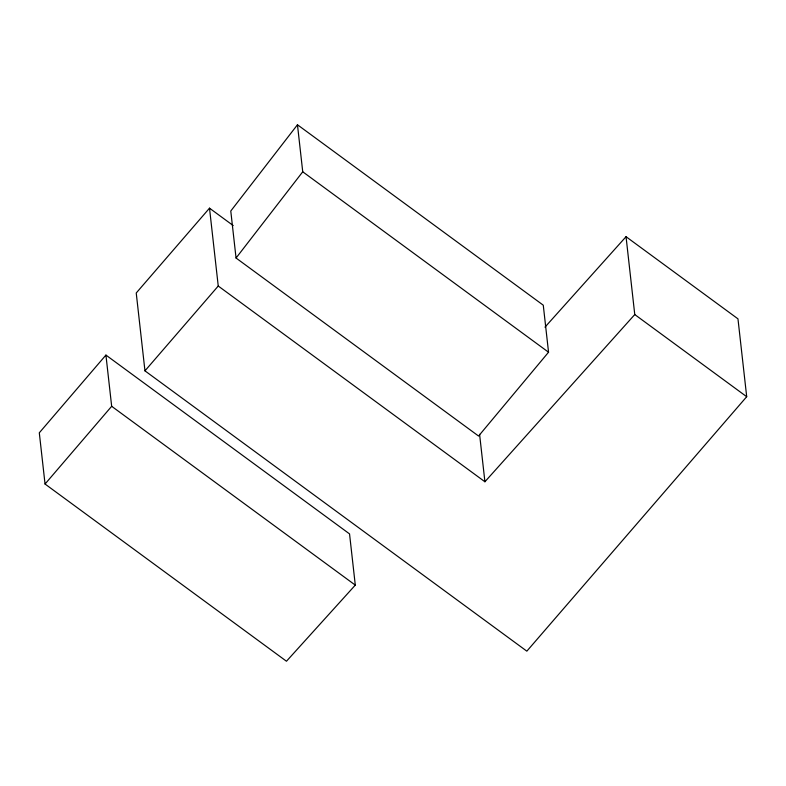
<?xml version="1.0" encoding="UTF-8"?>
<svg xmlns="http://www.w3.org/2000/svg" width="786" height="786" viewBox="0 0 786 786"><rect width="100%" height="100%" fill="white"/><g stroke="black" fill="none" stroke-linecap="round" stroke-linejoin="round"><path stroke-width="1.18" d="M297.462 124.768L230.779 211.012L236.055 258.024L478.576 436.043L548.549 352.216L543.273 305.194L297.462 124.768L302.738 171.79L236.055 258.024M105.923 355.075L39.3 432.811L45.048 484.029L286.468 661.232L355.292 585.118L349.544 533.9L105.923 355.075L111.671 406.293L45.048 484.029M233.216 225.572L209.508 208.172L136.233 292.991L144.958 370.845L526.846 651.162L746.7 396.704L737.966 318.851L626.039 236.694L544.963 327.153M144.958 370.845L218.243 286.025L209.508 208.172M218.243 286.025L484.913 481.759L634.764 314.547L626.039 236.694M634.764 314.547L746.7 396.704M302.738 171.79L548.549 352.216M111.671 406.293L355.292 585.118M479.588 434.324L484.913 481.759"/></g></svg>
